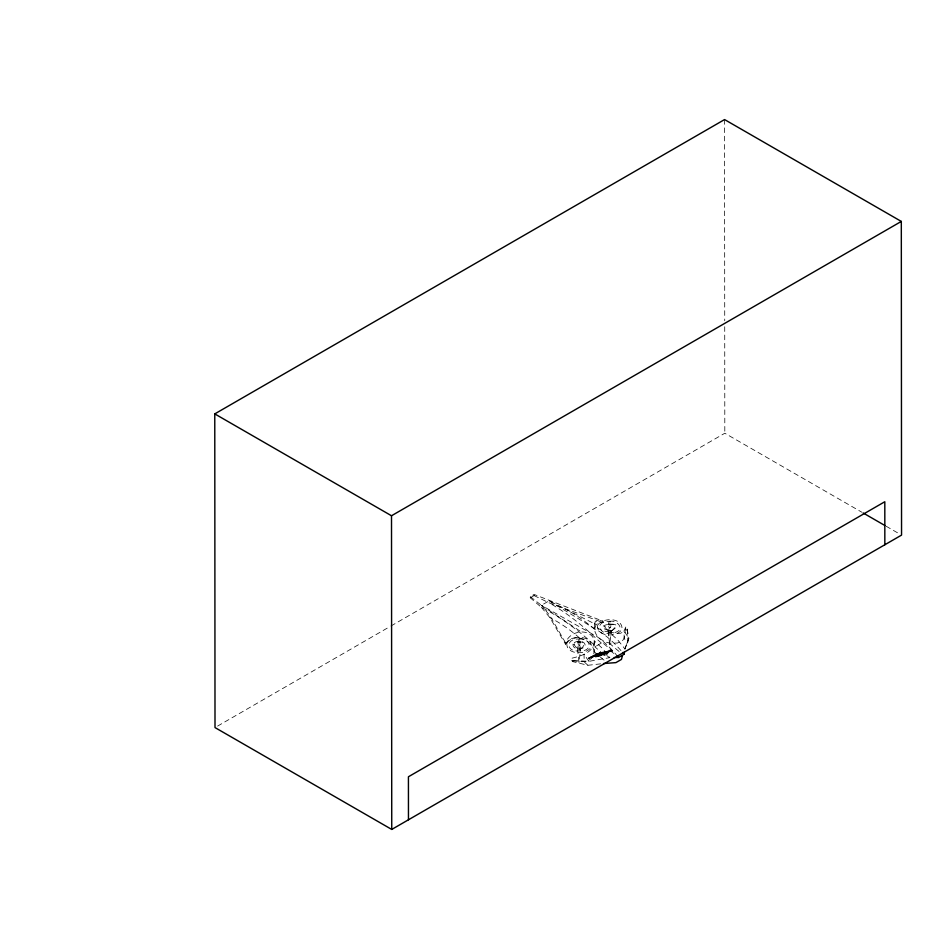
<?xml version="1.0" encoding="UTF-8"?>
<svg xmlns="http://www.w3.org/2000/svg" width="949" height="949" viewBox="0 0 949 949"><rect width="100%" height="100%" fill="white"/><g stroke="black" fill="none" stroke-linecap="round" stroke-linejoin="round"><path stroke-width="0.71" stroke-dasharray="4.75 3.56" d="M597.182 653.659L588.641 658.262L604.833 655.32L612.33 650.99L602.342 642.473L595.83 646.281L589.898 640.966A213.276 125.565 58.7 0 0 541.393 607.324L530.277 597.799L530.289 596.636L534.097 594.43L603.042 621.204L603.089 622.591L599.033 622.603L596.126 624.703L594.584 628.962L595.106 632.129L596.624 635.249L600.278 639.033L605.83 642.105L609.756 643.114L617.348 643.078L622.9 640.184L623.991 638.463L625.794 627.028L627.265 629.234L628.831 638.274L625.059 648.974M530.277 597.799L534.097 595.592L534.097 594.43M541.393 607.324L549.886 617.645L565.545 644.276C567.134 632.461 585.687 627.325 592.876 637.17C595.782 642.473 594.181 649.258 593.706 655.024C590.064 663.588 578.783 661.88 571.666 660.528L571.666 658.274C580.503 656.032 593.991 652.746 594.216 641.216M577.455 648.879L578.973 662.26L580.646 648.879A1.601 0.925 0 0 0 578.249 648.084A1.601 0.925 0 0 0 578.249 649.685A1.601 0.925 0 0 0 580.646 648.879M608.155 631.156L609.685 644.537L611.358 631.156A1.601 0.925 0 0 0 608.961 630.361A1.601 0.925 0 0 0 608.961 631.951A1.601 0.925 0 0 0 611.358 631.156M579.685 645.273L580.219 642.01L578.949 638.879L577.882 642.141L578.427 645.367L579.685 645.273L578.427 645.178L577.514 648.641M578.7 639.128C591.749 637.681 593.291 651.892 579.044 650.978C565.082 651.904 566.031 637.894 579.412 639.08M578.736 662.129L579.4 662.082M608.582 624.418C609.353 616.198 612.212 625.699 610.207 627.811C607.846 628.096 607.74 623.137 610.337 624.869M609.388 621.346C617.016 619.543 625.771 629.59 615.13 632.437C601.856 638.499 591.061 621.31 609.756 621.429M610.575 623.801L610.575 624.893M609.436 644.347L610.1 644.347M600.681 663.849L587.929 665.285L572.864 661.667L573.149 660.48L571.666 658.274M625.794 627.028L623.979 631.049L624.217 638.713A36.382 21.008 60 0 0 627.906 642.2L627.265 629.234M608.214 630.919L609.756 627.182L611.298 630.919C631.322 618.938 584.204 625.379 611.346 630.966M609.163 632.046L617.336 633.493L620.48 633.256L624.383 631.453L628.831 638.274L624.94 648.95L617.882 640.124L609.163 632.046C603.801 631.263 593.849 628.689 595.106 621.797L598.772 620.207L603.042 621.204M624.81 649.021L628.831 638.274M565.545 644.276C571.796 631.476 593.137 639.519 594.228 652.093M578.036 641.678L579.353 642.663M580.053 642.485L579.353 641.358M608.748 624.086L609.448 623.635M217.582 726.092L389.648 626.743M390.941 626.008L724.811 433.242L861.846 512.223M530.289 596.636L541.393 605.308L549.127 600.836L594.857 623.956M588.641 658.262L598.024 653.458M598.439 653.363L589.436 657.716M599.282 653.173L589.863 657.621M600.195 652.639L591.12 657.337M601.808 652.592L592.39 657.052M601.88 652.295L593.232 656.85M602.722 652.058L593.647 656.755M603.564 651.916L594.489 656.566M594.916 656.471L604.335 652.022M595.865 656.744L605.177 651.821M596.945 656.281L605.248 651.524M606.435 651.536L597.016 655.984M598.629 655.901L607.704 651.251M599.471 655.712L608.119 651.156M608.961 650.955L599.543 655.415M601.156 655.32L610.231 650.67M601.998 655.13L611.073 650.433L602.912 654.644M610.729 650.279L602.496 654.739M588.546 658.048L603.944 654.644L611.441 650.314L612.33 650.99L611.346 651.524L612.686 652.615A279.077 161.128 60 0 0 617.052 656.067M595.83 646.281L594.845 646.803L601.69 652.722L604.833 655.32L605.818 654.715L607.158 655.806A279.077 161.128 60 0 0 609.341 657.55M573.149 660.48L588.855 661.358L609.91 657.621L602.852 648.808L594.133 640.717M612.33 650.99L595.936 653.79L611.441 650.314L604.833 655.32L603.944 654.644M609.448 625.071L608.629 624.454M579.353 641.488L580.053 641.809M578.748 642.793L577.882 642.01M534.097 595.592L549.127 602.852L603.089 622.591M565.557 642.853L549.922 615.652L541.393 605.308L597.372 636.874A79.657 45.991 60 0 1 604.715 642.817L607.111 645.023A79.657 45.991 60 0 1 616.316 654.81M886.176 526.244L898.988 533.635M606.862 651.441L597.858 655.795M600.966 652.793L591.962 657.147M599.709 653.078L590.705 657.432M588.949 658.108L596.34 653.802M549.127 600.836L602.9 633.683A79.657 45.991 60 0 1 610.243 639.626L612.639 641.832A79.657 45.991 60 0 1 621.844 651.619M541.393 605.308L581.156 631.868M594.667 629.401L593.161 628.084A133.394 77.011 60 0 0 564.916 608.973M579.637 638.084L578.131 636.755A133.394 77.011 60 0 0 549.886 617.645M601.358 643.09L595.426 637.775A213.276 120.63 61.3 0 0 549.127 602.852M609.175 642.959L610.765 644.383A175.731 101.46 60 0 0 621.061 653.031M594.145 651.631L595.735 653.066A175.731 101.46 60 0 0 604.311 660.338M625.794 629.282L625.865 629.365A11.103 6.406 60 0 0 626.992 630.421M571.666 660.528L571.737 660.611A11.103 6.406 60 0 0 572.864 661.667M588.855 661.358L584.003 654.134L584.24 661.797A36.382 21.008 60 0 0 587.929 665.285M579.673 645.178L580.598 648.641M724.573 119.562L724.728 320.798M724.728 326.717L724.811 433.242M609.804 650.717L600.385 655.213M594.584 623.09L594.584 628.962M566.861 643.197C565.746 654.798 586.458 655.522 591.239 646.945C592.496 635.344 571.618 634.62 566.861 643.197M572.959 644.134C572.413 649.923 582.65 650.279 585.13 646.079C585.901 640.231 575.367 639.875 572.971 644.063M573.92 644.276C581.298 657.61 592.034 635.166 573.92 644.276M597.562 625.462C596.47 637.04 616.945 637.752 621.915 629.353C623.422 617.609 602.318 616.897 597.562 625.462M604.632 626.554C612.093 639.863 622.603 617.514 604.632 626.554M578.249 649.816A1.601 0.925 0 0 0 580.646 649.009A1.601 0.925 0 0 0 578.249 648.214A1.601 0.925 0 0 0 578.249 649.816M608.961 632.081A1.601 0.925 0 0 0 611.358 631.287A1.601 0.925 0 0 0 608.961 630.492A1.601 0.925 0 0 0 608.961 632.081"/><path stroke-width="1.42" d="M614.205 657.55L618.499 657.479L624.027 654.288L624.489 651.619M622.449 655.64L621.441 659.425L615.913 662.616L603.517 663.541M214.771 413.894L724.573 119.562L901.313 221.425L901.55 535.106L391.747 829.438L215.008 727.575L214.771 413.894L391.51 515.758L901.313 221.425M863.127 512.958L884.895 525.509M884.836 544.75L884.812 501.736L408.426 776.768L408.461 819.782M391.51 515.758L391.747 829.438M617.052 655.688A79.657 45.991 60 0 1 618.499 657.479M622.58 652.497A79.657 45.991 60 0 1 624.027 654.288"/></g></svg>
